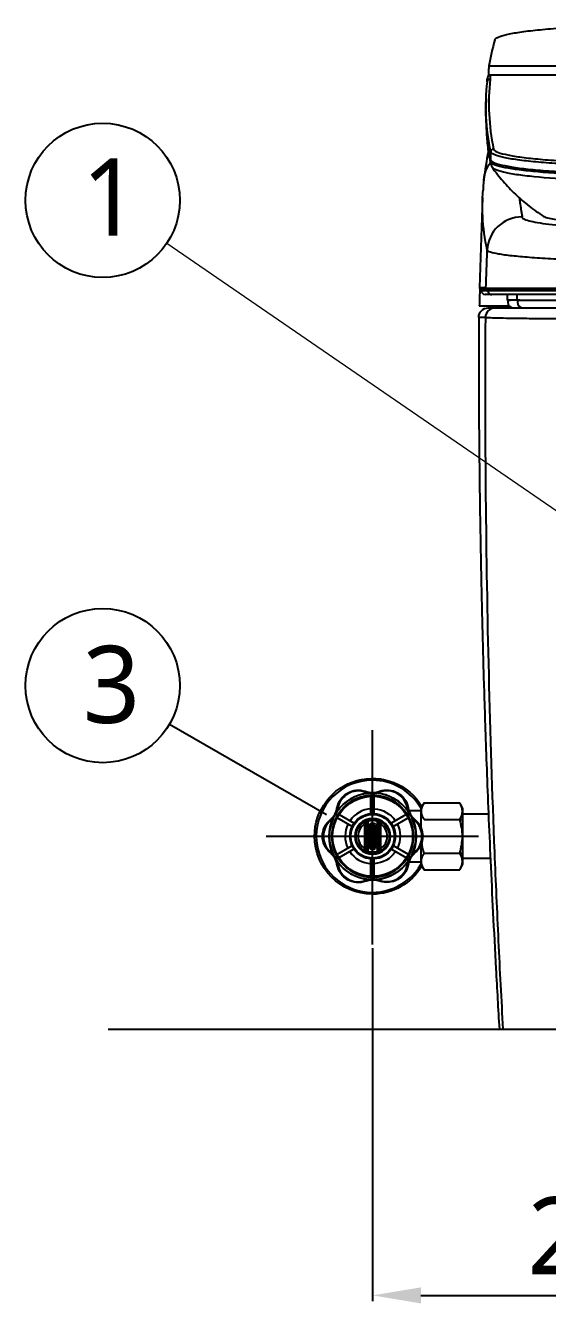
# Model space of a CAD drawing. Header units: millimetres. Extents: x 0 to 460316, y -63250 to 103204.
# Drawn here: x 204559 to 204830, y 48125 to 48788 of the extents above; entities that cross this region are included whole.
import ezdxf

# ---------------------------------------------------------------- set-up
doc = ezdxf.new("R2010")
doc.units = ezdxf.units.MM
doc.header["$LTSCALE"] = 25
doc.linetypes.add('CENTER', pattern=[50.8, 31.75, -6.35, 6.35, -6.35])
doc.layers.add('1', color=1, linetype='CENTER')
doc.layers.add('line', color=7, linetype='Continuous')
doc.layers.add('hatch', color=2, linetype='Continuous', lineweight=13)
doc.styles.get("Standard").update_dxf_attribs({"font": 'Gulim.ttf'})
doc.dimstyles.new('SMW72', dxfattribs={"dimtxt": 40, "dimasz": 15, "dimexe": 3, "dimexo": 2, "dimgap": 5, "dimtad": 1, "dimdec": 0, "dimtxsty": 'Standard', "dimcen": 2.5, "dimclrd": 256, "dimclre": 256, "dimclrt": 256, "dimadec": 0, "dimazin": 0, "dimtfac": 1, "dimtdec": 0, "dimtmove": 0, "dimatfit": 3, "dimfxl": 1, "dimarcsym": 0})

# ---------------------------------------------------------------- blocks, each defined once
blk = doc.blocks.new('*D402')
at = {"layer": 'Defpoints', "color": 0}
for p in [(204739.38, 48311.66), (204989.38, 48247.32), (204989.38, 48129.63)]:
    blk.add_point(p, dxfattribs=at)
at = {"layer": 'hatch', "lineweight": -2}
for p, q in [((204739.38, 48309.66), (204739.38, 48126.63)), ((204989.38, 48245.32), (204989.38, 48126.63)), ((204764.38, 48129.63), (204964.38, 48129.63))]:
    blk.add_line(p, q, dxfattribs=at)
at = {"layer": 'hatch'}
for points in [[(204764.38, 48133.8), (204764.38, 48125.46), (204739.38, 48129.63)], [(204964.38, 48133.8), (204964.38, 48125.46), (204989.38, 48129.63)]]:
    blk.add_solid(points, dxfattribs=at)
at = {"layer": 'hatch', "insert": (204864.38, 48160.3), "char_height": 40, "attachment_point": 5}
blk.add_mtext('{\\fMalgun Gothic|b0|i0|c129|p50;250}', dxfattribs=at)

msp = doc.modelspace()

# ---------------------------------------------------------------- linework, layer by layer
at = {"color": 2}
msp.add_line((204634.03, 48425.9), (204715.45, 48379.01), dxfattribs=at)
for p, q in [((204737.3, 48390.07), (204737.29, 48390.16)), ((204737.38, 48390.56), (204737.3, 48390.07)), ((204738.52, 48379.48), (204738.52, 48388.44)), ((204740.24, 48379.48), (204740.24, 48388.44)), ((204741.18, 48390.58), (204741.27, 48390.09)), ((204741.27, 48390.17), (204741.27, 48390.09)), ((204720.42, 48380.62), (204720.88, 48380.44)), ((204720.88, 48380.44), (204720.81, 48380.49)), ((204758.34, 48380.62), (204757.88, 48380.44)), ((204757.95, 48380.49), (204757.88, 48380.44)), ((204764.38, 48380.89), (204758.27, 48380.89)), ((204766.01, 48385.01), (204764.38, 48382.19)), ((204764.38, 48382.19), (204764.38, 48372.08)), ((204766.01, 48385.01), (204784.59, 48385.01)), ((204786.21, 48382.19), (204784.59, 48385.01)), ((204786.21, 48353.19), (204786.21, 48382.19)), ((204718.71, 48377.68), (204719.1, 48377.37)), ((204719.1, 48377.37), (204719.03, 48377.4)), ((204728.76, 48372.85), (204721, 48377.34)), ((204722.01, 48379.06), (204729.78, 48374.57)), ((204736.38, 48374.17), (204735.38, 48374.17)), ((204735.38, 48361.25), (204735.38, 48374.17)), ((204736.38, 48360.38), (204736.38, 48375.04)), ((204736.38, 48375.04), (204736.88, 48375.04)), ((204736.88, 48375.04), (204736.88, 48360.38)), ((204737.12, 48376.01), (204737.25, 48375.53)), ((204741.64, 48376.01), (204741.51, 48375.53)), ((204742.38, 48375.04), (204741.88, 48375.04)), ((204741.88, 48360.38), (204741.88, 48375.04)), ((204742.38, 48375.04), (204742.38, 48360.38)), ((204742.38, 48374.17), (204743.38, 48374.17)), ((204743.38, 48374.17), (204743.38, 48361.25)), ((204756.75, 48379.06), (204748.98, 48374.57)), ((204750, 48372.85), (204757.76, 48377.34)), ((204760.04, 48377.68), (204759.65, 48377.37)), ((204759.73, 48377.4), (204759.65, 48377.37)), ((204766.01, 48376.35), (204786.21, 48376.35)), ((204799.44, 48379.2), (204786.21, 48379.2)), ((204738.38, 48373.21), (204737.88, 48373.21)), ((204737.88, 48362.21), (204737.88, 48373.21)), ((204738.38, 48373.21), (204738.38, 48362.21)), ((204740.88, 48373.21), (204740.38, 48373.21)), ((204740.38, 48362.21), (204740.38, 48373.21)), ((204740.88, 48373.21), (204740.88, 48362.21)), ((204720.86, 48358.34), (204728.64, 48362.83)), ((204729.62, 48361.09), (204721.85, 48356.6)), ((204736.38, 48361.25), (204735.38, 48361.25)), ((204736.38, 48360.38), (204736.88, 48360.38)), ((204738.38, 48362.21), (204737.88, 48362.21)), ((204740.88, 48362.21), (204740.38, 48362.21)), ((204742.38, 48360.38), (204741.88, 48360.38)), ((204742.38, 48361.25), (204743.38, 48361.25)), ((204749.14, 48361.09), (204756.91, 48356.6)), ((204757.89, 48358.34), (204750.12, 48362.83)), ((204764.38, 48363.4), (204764.38, 48353.19)), ((204718.71, 48357.74), (204719.1, 48358.06)), ((204719.1, 48358.06), (204719.03, 48358.02)), ((204720.42, 48354.8), (204720.88, 48354.98)), ((204720.88, 48354.98), (204720.81, 48354.93)), ((204737.12, 48359.41), (204737.25, 48359.9)), ((204738.52, 48346.98), (204738.52, 48355.94)), ((204740.24, 48346.98), (204740.24, 48355.94)), ((204741.64, 48359.41), (204741.51, 48359.9)), ((204758.34, 48354.8), (204757.88, 48354.98)), ((204757.95, 48354.93), (204757.88, 48354.98)), ((204758.26, 48354.49), (204764.38, 48354.49)), ((204760.04, 48357.74), (204759.65, 48358.06)), ((204759.73, 48358.02), (204759.65, 48358.06)), ((204766.01, 48359.03), (204786.21, 48359.03)), ((204800.43, 48356.19), (204786.21, 48356.19)), ((204786.24, 48356.19), (204786.24, 48356.19)), ((204764.38, 48353.19), (204766.01, 48350.37)), ((204766.01, 48350.37), (204784.59, 48350.37)), ((204784.59, 48350.37), (204786.21, 48353.19)), ((204737.49, 48345.33), (204737.49, 48345.25)), ((204737.58, 48344.84), (204737.49, 48345.33)), ((204741.38, 48344.86), (204741.46, 48345.35)), ((204741.47, 48345.27), (204741.46, 48345.35)), ((204602.26, 48267.7), (205370.95, 48267.7))]:
    msp.add_line(p, q)
for centre in [(204599.37, 48697.48), (204599.37, 48445.86)]:
    msp.add_circle(centre, 40, dxfattribs=at)
at = {"extrusion": (0, 0, -1)}
for radius in [21.25, 9.27]:
    msp.add_circle((-204739.38, 48367.71), radius, dxfattribs=at)
for radius in [20.75, 11.3, 8.77]:
    msp.add_circle((204739.38, 48367.71), radius)
for centre, radius, start, end in [((-204739.24, 48367.71), 30, 0, 148.98375), ((-204739.38, 48367.71), 22.54, 34.53692, 84.69016), ((-204739.24, 48401.59), 11.68, 259.98001, 279.53134), ((-204739.38, 48367.71), 22.54, 94.8212, 145.46308), ((-204710, 48384.68), 11.68, 201.25066, 218.74934), ((-204739.38, 48367.71), 14.25, 93.442, 145.39345), ((-204768.76, 48384.68), 11.68, 321.25066, 338.74934), ((-204739.38, 48367.71), 22.54, 334.53692, 25.46308), ((-204739.38, 48367.71), 11.8, 35.56575, 85.8422), ((-204739.38, 48367.71), 11.8, 85.8422, 94.1578), ((-204739.38, 48367.71), 11.8, 94.1578, 144.43425), ((-204739.38, 48367.71), 11.8, 144.43425, 154.1578), ((-204739.38, 48367.71), 14.25, 153.442, 205.39345), ((-204739.38, 48367.71), 22.54, 154.53692, 205.46308), ((-204739.24, 48367.71), 30, 270, 0), ((-204739.38, 48367.71), 11.8, 335.56575, 25.8422), ((-204739.38, 48367.71), 11.8, 154.1578, 204.43425), ((-204739.38, 48367.71), 11.8, 274.1578, 325.8422), ((-204739.38, 48367.71), 11.8, 214.1578, 265.8422), ((-204739.38, 48367.71), 11.8, 204.43425, 214.1578), ((-204710, 48350.75), 11.68, 141.25066, 158.74934), ((-204739.38, 48367.71), 22.54, 274.8212, 325.46308), ((-204739.38, 48367.71), 11.8, 265.8422, 274.1578), ((-204739.38, 48367.71), 14.25, 213.442, 266.558), ((-204739.38, 48367.71), 22.54, 214.53692, 264.69016), ((-204768.76, 48350.75), 11.68, 21.25066, 38.74934), ((-204739.24, 48367.71), 30, 211.06125, 270), ((-204739.52, 48333.84), 11.68, 79.98001, 99.53134), ((-204739.38, 48367.71), 22.75, 270, 271.9575), ((-204739.38, 48367.71), 22.75, 267.55313, 270)]:
    msp.add_arc(centre, radius, start, end, dxfattribs=at)
for centre, radius, start, end in [((204739.24, 48367.71), 29.07, 90, 180), ((204739.24, 48367.71), 29.07, 29.98687, 90), ((204739.38, 48367.71), 22.46, 95.30984, 145.46308), ((204739.24, 48401.59), 11.18, 260.46866, 280.01999), ((204739.38, 48367.71), 22.46, 34.53692, 85.1788), ((204710, 48384.68), 11.18, 321.25066, 338.74934), ((204739.38, 48367.71), 14.25, 93.442, 145.39345), ((204768.76, 48384.68), 11.18, 201.25066, 218.74934), ((204739.38, 48367.71), 22.46, 154.53692, 205.46308), ((204739.38, 48367.71), 14.25, 153.442, 205.39345), ((204739.38, 48367.71), 11.8, 144.43425, 154.1578), ((204739.38, 48367.71), 7.6, 121.75686, 238.24314), ((204737.38, 48375.04), 0.5, 105.25752, 180), ((204739.38, 48367.71), 8.1, 74.74248, 105.25752), ((204739.38, 48373.21), 1, 0, 180), ((204741.38, 48375.04), 0.5, 0, 74.74248), ((204739.38, 48367.71), 7.6, 301.75686, 58.24314), ((204739.38, 48367.71), 22.46, 334.53692, 25.46308), ((204739.24, 48367.71), 29.07, 180, 329.95688), ((204739.38, 48367.71), 11.8, 204.43425, 214.1578), ((204737.38, 48360.38), 0.5, 180, 254.74248), ((204739.38, 48362.21), 1, 180, 0), ((204741.38, 48360.38), 0.5, 285.25752, 0), ((204710, 48350.75), 11.18, 21.25066, 38.74934), ((204739.38, 48367.71), 22.46, 214.53692, 265.1788), ((204739.38, 48367.71), 14.25, 213.442, 266.558), ((204739.38, 48367.71), 8.1, 254.74248, 285.25752), ((204739.38, 48367.71), 22.46, 275.30984, 325.46308), ((204768.76, 48350.75), 11.18, 141.25066, 158.74934), ((204739.52, 48333.84), 11.18, 80.46866, 100.01999)]:
    msp.add_arc(centre, radius, start, end)
at = {"extrusion": (-6.12323e-17, 0, -1)}
for centre, radius, start, end in [((-204739.38, 48367.71), 8.6, 285.25752, 74.74248), ((-204737.38, 48375.04), 1, 0, 74.74248), ((-204739.38, 48367.71), 8.6, 74.74248, 105.25752), ((-204739.38, 48373.21), 1.5, 0, 180), ((-204739.38, 48367.71), 8.6, 105.25752, 254.74248), ((-204741.38, 48375.04), 1, 105.25752, 180), ((-204737.38, 48360.38), 1, 285.25752, 0), ((-204739.38, 48362.21), 1.5, 180, 0), ((-204741.38, 48360.38), 1, 180, 254.74248), ((-204739.38, 48367.71), 8.6, 254.74248, 285.25752)]:
    msp.add_arc(centre, radius, start, end, dxfattribs=at)
for centre, major_axis, ratio, start_param, end_param in [((204735.43, 48390.55), (-0.163, -0.473), 0.084723, 3.141593, 4.559672), ((204737.3, 48390.07), (-0.083, -0.493), 0.045119, 3.141593, 4.543735), ((204741.27, 48390.09), (-0.087, 0.492), 0.045119, 4.881043, 6.283185), ((204743.18, 48390.6), (0.169, -0.471), 0.085671, 1.722984, 3.141593), ((204720.88, 48380.44), (-0.466, 0.181), 0.04049, 4.882204, 6.283185), ((204721.46, 48382.47), (0.491, -0.094), 0.08409, 1.723863, 3.141593), ((204757.29, 48382.52), (-0.491, -0.092), 0.085046, 3.141593, 4.559851), ((204757.88, 48380.44), (-0.466, -0.181), 0.04049, 3.141593, 4.542574), ((204717.6, 48375.81), (0.326, -0.379), 0.085046, 3.141593, 4.559851), ((204719.1, 48377.37), (0.39, -0.313), 0.04049, 3.141593, 4.542574), ((204735.38, 48375.04), (-1, 0), 0.335675, 1.751915, 3.141593), ((204743.38, 48375.04), (1, 0), 0.335675, 3.141593, 4.53127), ((204759.65, 48377.37), (0.39, 0.313), 0.04049, 4.882204, 6.283185), ((204761.16, 48375.81), (0.326, 0.379), 0.085046, 4.864927, 6.283185), ((204735.38, 48360.38), (-1, 0), 0.335675, 3.141593, 4.53127), ((204743.38, 48360.38), (1, 0), 0.335675, 1.751915, 3.141593), ((204717.6, 48359.61), (0.326, 0.379), 0.085046, 1.723334, 3.141593), ((204719.1, 48358.06), (-0.39, -0.313), 0.04049, 4.882204, 6.283185), ((204720.88, 48354.98), (0.466, 0.181), 0.04049, 3.141593, 4.542574), ((204757.88, 48354.98), (0.466, -0.181), 0.04049, 4.882204, 6.283185), ((204759.65, 48358.06), (-0.39, 0.313), 0.04049, 3.141593, 4.542574), ((204761.16, 48359.61), (0.326, -0.379), 0.085046, 0, 1.418259), ((204721.47, 48352.9), (-0.491, -0.092), 0.085046, 0, 1.418259), ((204757.29, 48352.95), (0.491, -0.094), 0.08409, 4.865455, 6.283185), ((204735.58, 48344.83), (0.169, -0.471), 0.085671, 4.864577, 6.283185), ((204737.49, 48345.33), (0.087, -0.492), 0.045119, 4.881043, 6.283185), ((204741.46, 48345.35), (0.083, 0.493), 0.045119, 3.141593, 4.543735), ((204743.33, 48344.88), (-0.163, -0.473), 0.084723, 0, 1.418079)]:
    msp.add_ellipse(centre, major_axis=major_axis, ratio=ratio, start_param=start_param, end_param=end_param)
for points, knots in [([(204720.97, 48382.56), (204721.28, 48384.14), (204721.91, 48385.62), (204723.76, 48388.23), (204724.97, 48389.33), (204729.1, 48391.72), (204732.55, 48392.07), (204735.59, 48391.02)], [0, 0, 0, 0, 0.25, 0.25, 0.5, 0.5, 1, 1, 1, 1]), ([(204735.42, 48390.63), (204732.5, 48391.63), (204729.2, 48391.3), (204723.92, 48388.24), (204721.98, 48385.55), (204721.4, 48382.52)], [0, 0, 0, 0, 0.5, 0.5, 1, 1, 1, 1]), ([(204743.01, 48391.07), (204746.07, 48392.16), (204749.56, 48391.84), (204755.13, 48388.65), (204757.18, 48385.8), (204757.78, 48382.61)], [0, 0, 0, 0, 0.5, 0.5, 1, 1, 1, 1]), ([(204757.35, 48382.57), (204756.77, 48385.63), (204754.81, 48388.36), (204749.47, 48391.42), (204746.12, 48391.73), (204743.2, 48390.68)], [0, 0, 0, 0, 0.5, 0.5, 1, 1, 1, 1]), ([(204766.01, 48376.35), (204765.19, 48377.76), (204764.67, 48379.2), (204764.67, 48382.14), (204765.19, 48383.59), (204766.01, 48385.01)], [0, 0, 0, 0, 0.5, 0.5, 1, 1, 1, 1]), ([(204784.59, 48376.35), (204785.4, 48377.76), (204785.92, 48379.2), (204785.93, 48382.14), (204785.4, 48383.59), (204784.59, 48385.01)], [0, 0, 0, 0, 0.5, 0.5, 1, 1, 1, 1]), ([(204717.28, 48359.23), (204714.82, 48361.33), (204713.38, 48364.52), (204713.38, 48370.91), (204714.82, 48374.09), (204717.28, 48376.19)], [0, 0, 0, 0, 0.5, 0.5, 1, 1, 1, 1]), ([(204717.52, 48375.84), (204715.17, 48373.82), (204713.79, 48370.78), (204713.79, 48364.65), (204715.17, 48361.6), (204717.52, 48359.58)], [0, 0, 0, 0, 0.5, 0.5, 1, 1, 1, 1]), ([(204735.56, 48374.71), (204735.61, 48374.86), (204735.68, 48375), (204735.89, 48375.28), (204736.03, 48375.42), (204736.34, 48375.67), (204736.51, 48375.77), (204736.83, 48375.92), (204736.97, 48375.97), (204737.11, 48376.01), (204737.11, 48376.01), (204737.12, 48376.01)], [0, 0, 0, 0, 0.211246, 0.211246, 0.490258, 0.490258, 0.78336, 0.78336, 0.996074, 0.996074, 1, 1, 1, 1]), ([(204741.64, 48376.01), (204741.65, 48376.01), (204741.65, 48376.01), (204741.79, 48375.97), (204741.93, 48375.92), (204742.25, 48375.77), (204742.42, 48375.67), (204742.73, 48375.42), (204742.87, 48375.28), (204743.08, 48375), (204743.15, 48374.86), (204743.2, 48374.71)], [0, 0, 0, 0, 0.003926, 0.003926, 0.21664, 0.21664, 0.509742, 0.509742, 0.788754, 0.788754, 1, 1, 1, 1]), ([(204761.24, 48359.58), (204763.58, 48361.6), (204764.97, 48364.65), (204764.97, 48370.78), (204763.58, 48373.82), (204761.24, 48375.84)], [0, 0, 0, 0, 0.5, 0.5, 1, 1, 1, 1]), ([(204761.48, 48376.19), (204763.94, 48374.09), (204765.38, 48370.91), (204765.38, 48364.52), (204763.94, 48361.33), (204761.48, 48359.23)], [0, 0, 0, 0, 0.5, 0.5, 1, 1, 1, 1]), ([(204784.59, 48359.03), (204785.39, 48361.83), (204785.93, 48364.75), (204785.93, 48370.62), (204785.4, 48373.53), (204784.59, 48376.35)], [0, 0, 0, 0, 0.5, 0.5, 1, 1, 1, 1]), ([(204737.12, 48359.41), (204737.11, 48359.42), (204737.11, 48359.42), (204736.97, 48359.46), (204736.83, 48359.51), (204736.51, 48359.65), (204736.34, 48359.76), (204736.03, 48360), (204735.89, 48360.14), (204735.68, 48360.43), (204735.61, 48360.56), (204735.56, 48360.71)], [0, 0, 0, 0, 0.003926, 0.003926, 0.21664, 0.21664, 0.509742, 0.509742, 0.788754, 0.788754, 1, 1, 1, 1]), ([(204743.2, 48360.71), (204743.15, 48360.56), (204743.08, 48360.43), (204742.87, 48360.14), (204742.73, 48360), (204742.42, 48359.76), (204742.25, 48359.65), (204741.93, 48359.51), (204741.79, 48359.46), (204741.65, 48359.42), (204741.65, 48359.42), (204741.64, 48359.41)], [0, 0, 0, 0, 0.211246, 0.211246, 0.490258, 0.490258, 0.78336, 0.78336, 0.996074, 0.996074, 1, 1, 1, 1]), ([(204766.01, 48350.37), (204765.19, 48351.78), (204764.67, 48353.22), (204764.67, 48356.16), (204765.19, 48357.61), (204766.01, 48359.03)], [0, 0, 0, 0, 0.5, 0.5, 1, 1, 1, 1]), ([(204784.59, 48350.37), (204785.4, 48351.78), (204785.92, 48353.22), (204785.93, 48356.16), (204785.4, 48357.61), (204784.59, 48359.03)], [0, 0, 0, 0, 0.5, 0.5, 1, 1, 1, 1]), ([(204735.75, 48344.35), (204732.69, 48343.26), (204729.2, 48343.58), (204723.62, 48346.77), (204721.58, 48349.62), (204720.98, 48352.81)], [0, 0, 0, 0, 0.5, 0.5, 1, 1, 1, 1]), ([(204721.41, 48352.85), (204721.99, 48349.79), (204723.94, 48347.07), (204729.28, 48344.01), (204732.64, 48343.69), (204735.56, 48344.74)], [0, 0, 0, 0, 0.5, 0.5, 1, 1, 1, 1]), ([(204757.79, 48352.86), (204757.18, 48349.7), (204755.16, 48346.88), (204751.03, 48344.5), (204749.47, 48344), (204746.29, 48343.69), (204744.69, 48343.88), (204743.17, 48344.4)], [0, 0, 0, 0, 0.5, 0.5, 0.75, 0.75, 1, 1, 1, 1]), ([(204743.34, 48344.79), (204746.26, 48343.79), (204749.56, 48344.13), (204754.84, 48347.18), (204756.77, 48349.87), (204757.36, 48352.9)], [0, 0, 0, 0, 0.5, 0.5, 1, 1, 1, 1])]:
    msp.add_open_spline(points, degree=3, knots=knots)
for points in [[(204737.29, 48390.16), (204736.66, 48390.26), (204736.03, 48390.42), (204735.42, 48390.63)], [(204735.59, 48391.02), (204736.18, 48390.82), (204736.78, 48390.67), (204737.38, 48390.56)], [(204741.18, 48390.58), (204741.8, 48390.69), (204742.41, 48390.85), (204743.01, 48391.07)], [(204743.2, 48390.68), (204742.57, 48390.46), (204741.93, 48390.29), (204741.27, 48390.17)], [(204720.42, 48380.62), (204720.66, 48381.25), (204720.85, 48381.9), (204720.97, 48382.56)], [(204721.4, 48382.52), (204721.26, 48381.83), (204721.07, 48381.15), (204720.81, 48380.49)], [(204757.95, 48380.49), (204757.69, 48381.16), (204757.49, 48381.86), (204757.35, 48382.57)], [(204757.78, 48382.61), (204757.9, 48381.93), (204758.09, 48381.27), (204758.34, 48380.62)], [(204717.28, 48376.19), (204717.81, 48376.65), (204718.28, 48377.14), (204718.71, 48377.68)], [(204719.03, 48377.4), (204718.58, 48376.84), (204718.07, 48376.32), (204717.52, 48375.84)], [(204735.38, 48374.17), (204735.44, 48374.35), (204735.5, 48374.54), (204735.56, 48374.71)], [(204743.2, 48374.71), (204743.26, 48374.54), (204743.32, 48374.35), (204743.38, 48374.17)], [(204761.24, 48375.84), (204760.68, 48376.32), (204760.18, 48376.84), (204759.73, 48377.4)], [(204760.04, 48377.68), (204760.47, 48377.14), (204760.95, 48376.65), (204761.48, 48376.19)], [(204735.56, 48360.71), (204735.5, 48360.89), (204735.44, 48361.07), (204735.38, 48361.25)], [(204743.38, 48361.25), (204743.32, 48361.07), (204743.26, 48360.89), (204743.2, 48360.71)], [(204766.01, 48359.03), (204765.47, 48360.91), (204765.05, 48362.83), (204764.83, 48364.77)], [(204718.71, 48357.74), (204718.28, 48358.28), (204717.81, 48358.78), (204717.28, 48359.23)], [(204717.52, 48359.58), (204718.07, 48359.1), (204718.58, 48358.58), (204719.03, 48358.02)], [(204720.98, 48352.81), (204720.85, 48353.5), (204720.66, 48354.16), (204720.42, 48354.8)], [(204720.81, 48354.93), (204721.07, 48354.26), (204721.27, 48353.57), (204721.41, 48352.85)], [(204757.36, 48352.9), (204757.5, 48353.6), (204757.69, 48354.28), (204757.95, 48354.93)], [(204758.34, 48354.8), (204758.1, 48354.17), (204757.91, 48353.53), (204757.79, 48352.86)], [(204759.73, 48358.02), (204760.18, 48358.58), (204760.69, 48359.1), (204761.24, 48359.58)], [(204761.48, 48359.23), (204760.95, 48358.78), (204760.48, 48358.28), (204760.04, 48357.74)], [(204735.56, 48344.74), (204736.19, 48344.97), (204736.83, 48345.13), (204737.49, 48345.25)], [(204737.58, 48344.84), (204736.96, 48344.73), (204736.35, 48344.57), (204735.75, 48344.35)], [(204743.17, 48344.4), (204742.58, 48344.61), (204741.98, 48344.76), (204741.38, 48344.86)], [(204741.47, 48345.27), (204742.1, 48345.16), (204742.73, 48345), (204743.34, 48344.79)]]:
    msp.add_open_spline(points, degree=3)
at = {"layer": '1', "ltscale": 50}
for p, q in [((204739.38, 48311.66), (204739.38, 48422.71)), ((204684.24, 48367.71), (204794.24, 48367.71))]:
    msp.add_line(p, q, dxfattribs=at)
at = {"layer": 'hatch', "ltscale": 3}
msp.add_line((204632.63, 48675.26), (204837.82, 48534.36), dxfattribs=at)
at = {"layer": 'line'}
for p, q in [((204799.7, 48767.16), (205179.06, 48767.16)), ((204800.24, 48760.39), (204800.36, 48760.39)), ((205178.3, 48762.33), (204800.46, 48762.33)), ((205178.28, 48762.45), (204800.48, 48762.45)), ((204798.2, 48750.14), (204798.06, 48746.06)), ((204796.38, 48699.03), (204794.75, 48652.22)), ((204794.75, 48652.22), (204798.14, 48652.22)), ((204795.25, 48651.7), (204798.86, 48651.7)), ((204795.73, 48651.7), (204795.73, 48650.7)), ((204795.73, 48650.7), (204799.12, 48650.7)), ((204801.12, 48648.7), (204797.73, 48648.7)), ((204798.86, 48651.7), (204799.12, 48651.7)), ((204799.12, 48650.7), (204799.12, 48651.7)), ((204799.12, 48651.7), (204871.9, 48651.7)), ((204799.12, 48650.7), (204871.9, 48650.7)), ((204871.94, 48648.7), (204801.12, 48648.7)), ((204809.38, 48645.7), (204809.38, 48648.7)), ((204809.48, 48645.2), (204809.48, 48644.7)), ((204814.38, 48645.7), (204814.38, 48648.7)), ((204814.48, 48645.2), (204814.48, 48644.7)), ((204794.65, 48642.7), (204810.24, 48642.7)), ((204799.37, 48641.7), (204802.84, 48641.7)), ((204802.38, 48642.7), (204802.38, 48642.2)), ((204802.38, 48642.2), (204810.82, 48642.2)), ((204805.08, 48267.7), (204806.92, 48267.7))]:
    msp.add_line(p, q, dxfattribs=at)
for centre, radius, start, end in [((204795.25, 48652.2), 0.5, 178, 270), ((204797.73, 48650.7), 2, 180, 270), ((204809.98, 48645.2), 0.5, 90.00002, 180), ((204814.98, 48645.2), 0.5, 90.00002, 180), ((204812.48, 48644.7), 3, 180, 270), ((204817.48, 48644.7), 3, 180, 270)]:
    msp.add_arc(centre, radius, start, end, dxfattribs=at)
at = {"layer": 'line', "extrusion": (0, 0, -1)}
msp.add_arc((-204799.37, 48636.7), 5, 0.0023, 90.00007, dxfattribs=at)
at = {"layer": 'line'}
for centre, major_axis, ratio, start_param, end_param in [((216019.34, 48748.77), (11221.16, 0), 0.099919, 3.113176, 3.12519), ((204800.46, 48760.84), (1.49, -0.18), 0.994973, 1.690819, 3.227739), ((216019.38, 48747.66), (11219.75, 0), 0.099919, 3.130236, 3.162643), ((216008.98, 48748.77), (11209.35, 0.01), 0.099965, 3.129476, 3.131206), ((216019.38, 48742.15), (11221.39, 0), 0.099919, 3.138104, 3.162619), ((204802.12, 48722.57), (1.47, 0.31), 0.994827, 1.36417, 2.897794), ((204804.93, 48717.41), (4.39, 0.97), 0.995212, 2.911332, 3.202527), ((204804.93, 48717.41), (4.39, 0.97), 0.995212, 3.202526, 3.411682), ((204816.79, 48670.94), (-17.6, -3.78), 0.994982, 4.496483, 6.035592), ((215918.55, 37636.95), (19.43, 59464.37), 0.190416, 1.384549, 1.384704), ((204801.12, 48650.7), (0, 2), 0.999698, 1.570796, 3.141593)]:
    msp.add_ellipse(centre, major_axis=major_axis, ratio=ratio, start_param=start_param, end_param=end_param, dxfattribs=at)
for points, knots in [([(204802.72, 48780.63), (204802.86, 48781.11), (204803.45, 48781.59), (204805.5, 48782.54), (204806.98, 48783), (204810.77, 48783.9), (204813.07, 48784.32), (204818.42, 48785.13), (204821.53, 48785.51), (204828.34, 48786.2), (204832.03, 48786.51), (204840.02, 48787.06), (204844.35, 48787.3), (204853.25, 48787.69), (204857.86, 48787.84), (204867.4, 48788.05), (204872.31, 48788.11), (204877.23, 48788.11)], [0, 0, 0, 0, 0.125, 0.125, 0.25, 0.25, 0.375, 0.375, 0.5, 0.5, 0.625, 0.625, 0.75, 0.75, 0.875, 0.875, 1, 1, 1, 1]), ([(204799.7, 48767.16), (204799.65, 48766.85), (204799.57, 48765.81), (204799.45, 48763.53), (204799.41, 48762.8), (204799.37, 48761.99)], [0, 0, 0, 0, 0.72002, 0.72002, 1, 1, 1, 1]), ([(204798.74, 48758.95), (204798.75, 48759.12), (204798.78, 48759.29), (204798.9, 48759.6), (204798.99, 48759.75), (204799.21, 48760), (204799.34, 48760.11), (204799.63, 48760.28), (204799.8, 48760.34), (204800.05, 48760.38), (204800.15, 48760.39), (204800.24, 48760.39)], [0, 0, 0, 0, 0.219697, 0.219697, 0.439394, 0.439394, 0.659096, 0.659096, 0.87881, 0.87881, 1, 1, 1, 1]), ([(204798.86, 48758.95), (204798.87, 48759.12), (204798.9, 48759.29), (204799.02, 48759.6), (204799.11, 48759.75), (204799.33, 48760), (204799.46, 48760.11), (204799.75, 48760.28), (204799.91, 48760.34), (204800.17, 48760.38), (204800.27, 48760.39), (204800.36, 48760.39)], [0, 0, 0, 0, 0.21968, 0.21968, 0.43936, 0.43936, 0.659047, 0.659047, 0.878747, 0.878747, 1, 1, 1, 1]), ([(204800.49, 48762.44), (204800.48, 48762.44), (204800.28, 48762.47), (204799.93, 48762.36), (204799.55, 48762.14), (204799.29, 48761.88), (204799.14, 48761.63), (204799.06, 48761.44), (204799.02, 48761.3), (204798.99, 48761.17), (204798.98, 48761.08), (204798.97, 48761.01), (204798.97, 48760.99)], [0, 0, 0, 0, 0.011685, 0.156345, 0.271182, 0.368496, 0.451267, 0.519291, 0.586067, 0.681873, 0.882333, 1, 1, 1, 1]), ([(204798.45, 48732.06), (204798.49, 48731.13), (204798.54, 48730.2), (204798.61, 48729.26), (204798.72, 48727.87), (204798.99, 48725.12), (204799.55, 48721.64), (204800.01, 48719.01), (204800.3, 48717.67), (204800.41, 48716.94), (204800.54, 48716.4), (204800.6, 48716.18)], [-0.219414, -0.219414, -0.219414, -0.219414, 0, 0, 0, 0.325651, 0.643197, 0.821231, 0.933235, 0.975756, 1, 1, 1, 1]), ([(204799.38, 48722.74), (204799.36, 48722.68), (204799.35, 48722.61), (204799.33, 48722.54), (204798.43, 48718.37), (204797.63, 48713.32), (204796.95, 48707.38)], [-0.016451, -0.016451, -0.016451, -0.016451, 0, 0, 0, 1, 1, 1, 1]), ([(204800.62, 48722.62), (204800.62, 48722.56), (204800.62, 48722.5), (204800.59, 48721.64), (204800.56, 48720.85), (204800.51, 48719.56), (204800.49, 48719.07), (204800.47, 48718.57)], [0, 0, 0, 0, 0.046826, 0.046826, 0.634904, 0.634904, 1, 1, 1, 1]), ([(204800.47, 48718.57), (204800.58, 48718.09), (204801.14, 48717.62), (204803.17, 48716.69), (204804.65, 48716.23), (204810.28, 48714.92), (204815.79, 48714.11), (204825.92, 48713.11), (204829.66, 48712.81), (204837.64, 48712.28), (204841.83, 48712.05), (204850.62, 48711.68), (204855.26, 48711.54), (204864.64, 48711.34), (204869.4, 48711.29), (204874.23, 48711.28)], [0, 0, 0, 0, 0.125, 0.125, 0.25, 0.25, 0.5, 0.5, 0.625, 0.625, 0.75, 0.75, 0.875, 0.875, 1, 1, 1, 1]), ([(204874.38, 48715.33), (204864.81, 48715.35), (204855.16, 48715.56), (204842, 48716.11), (204837.8, 48716.34), (204829.81, 48716.88), (204826.09, 48717.18), (204819.34, 48717.85), (204816.26, 48718.22), (204810.85, 48719.01), (204808.57, 48719.42), (204802.93, 48720.72), (204800.82, 48721.68), (204800.62, 48722.62)], [0, 0, 0, 0, 0.25, 0.25, 0.375, 0.375, 0.5, 0.5, 0.625, 0.625, 0.75, 0.75, 1, 1, 1, 1]), ([(204802.12, 48724.06), (204802.22, 48723.59), (204802.77, 48723.13), (204804.76, 48722.22), (204806.21, 48721.77), (204809.89, 48720.91), (204812.13, 48720.5), (204817.43, 48719.73), (204820.44, 48719.37), (204827.06, 48718.71), (204830.7, 48718.41), (204838.54, 48717.89), (204842.65, 48717.67), (204851.26, 48717.31), (204855.8, 48717.17), (204865, 48716.98), (204869.67, 48716.92), (204874.4, 48716.92)], [0, 0, 0, 0, 0.125, 0.125, 0.25, 0.25, 0.375, 0.375, 0.5, 0.5, 0.625, 0.625, 0.75, 0.75, 0.875, 0.875, 1, 1, 1, 1]), ([(204797.05, 48708.16), (204797.4, 48711.28), (204798.55, 48714.29), (204800.35, 48716.84), (204800.38, 48716.87), (204800.4, 48716.91), (204800.42, 48716.94)], [0, 0, 0, 0, 1, 1, 1, 1.01273, 1.01273, 1.01273, 1.01273]), ([(204800.27, 48717.8), (204800.54, 48717.12), (204801.1, 48716.66), (204803.12, 48715.77), (204804.6, 48715.32), (204808.36, 48714.48), (204810.65, 48714.08), (204816.02, 48713.32), (204819.12, 48712.96), (204829.25, 48711.98), (204837.38, 48711.45), (204855.02, 48710.71), (204864.65, 48710.51), (204874.2, 48710.48)], [0, 0, 0, 0, 0.125, 0.125, 0.25, 0.25, 0.375, 0.375, 0.5, 0.5, 0.75, 0.75, 1, 1, 1, 1]), ([(204801.28, 48714.67), (204803.08, 48712.13), (204806.91, 48707.25), (204813.34, 48700.5), (204820.39, 48694.41), (204825.43, 48690.83), (204828.04, 48689.16)], [0, 0, 0, 0, 0.249502, 0.500079, 0.750616, 1, 1, 1, 1]), ([(204874.22, 48707.56), (204869.45, 48707.56), (204864.76, 48707.61), (204855.51, 48707.79), (204850.93, 48707.93), (204837.87, 48708.48), (204829.84, 48709.02), (204819.82, 48710.02), (204816.76, 48710.39), (204811.43, 48711.17), (204809.17, 48711.59), (204805.43, 48712.47), (204803.96, 48712.93), (204802.19, 48713.75), (204801.68, 48714.12), (204801.42, 48714.48)], [0, 0, 0, 0, 0.129, 0.129, 0.258001, 0.258001, 0.516001, 0.516001, 0.645002, 0.645002, 0.774002, 0.774002, 0.903002, 0.903002, 1, 1, 1, 1]), ([(204796.31, 48695.15), (204796.31, 48696.16), (204796.33, 48697.18), (204796.39, 48699.57), (204796.46, 48700.99), (204796.61, 48702.84)], [0, 0, 0, 0, 0.421094, 0.421094, 1, 1, 1, 1]), ([(204815.38, 48698.91), (204815.49, 48698.07), (204815.61, 48697.22), (204815.91, 48695.12), (204816.1, 48693.86), (204816.4, 48691.97), (204816.51, 48691.34), (204816.71, 48690.09), (204816.86, 48689.47), (204816.88, 48688.85)], [0, 0, 0, 0, 0.250587, 0.250587, 0.625294, 0.625294, 0.812647, 0.812647, 1, 1, 1, 1]), ([(204798.8, 48671.57), (204797.55, 48677.39), (204796.77, 48683.38), (204796.36, 48691.26), (204796.31, 48693.21), (204796.31, 48695.15)], [0, 0, 0, 0, 0.752378, 0.752378, 1, 1, 1, 1]), ([(204816.88, 48688.85), (204816.89, 48688.73), (204816.93, 48688.61), (204817.07, 48688.36), (204817.13, 48688.24), (204817.32, 48688.11)], [0, 0, 0, 0, 0.5, 0.5, 1, 1, 1, 1]), ([(204817.32, 48688.11), (204818.31, 48687.44), (204820.43, 48686.8), (204825.21, 48685.9), (204827.07, 48685.61), (204831.21, 48685.08), (204833.5, 48684.83), (204838.52, 48684.38), (204841.24, 48684.17), (204846.92, 48683.81), (204849.9, 48683.66), (204859.31, 48683.27), (204865.87, 48683.12), (204872.63, 48683.1)], [0, 0, 0, 0, 0.25, 0.25, 0.375, 0.375, 0.5, 0.5, 0.625, 0.625, 0.75, 0.75, 1, 1, 1, 1]), ([(204827.87, 48689.27), (204827.99, 48689.19), (204828.13, 48689.12), (204828.9, 48688.76), (204829.77, 48688.49), (204833.06, 48687.7), (204836.25, 48687.2), (204844.08, 48686.37), (204848.81, 48686.02), (204859.08, 48685.52), (204864.76, 48685.36), (204873.2, 48685.27), (204876.04, 48685.27), (204881.71, 48685.26), (204884.54, 48685.26), (204898.71, 48685.24), (204910.04, 48685.23), (204944.04, 48685.2), (204966.71, 48685.19), (204989.38, 48685.19)], [0, 0, 0, 0, 0.012598, 0.012598, 0.059617, 0.059617, 0.153656, 0.153656, 0.247694, 0.247694, 0.341732, 0.341732, 0.388751, 0.388751, 0.43577, 0.43577, 0.623847, 0.623847, 1, 1, 1, 1]), ([(204798.14, 48652.22), (204798.29, 48656.52), (204798.44, 48660.81), (204798.66, 48667.26), (204798.73, 48669.41), (204798.8, 48671.57)], [0, 0, 0, 0, 0.666424, 0.666424, 1, 1, 1, 1]), ([(204872.33, 48665.85), (204867.5, 48665.9), (204862.76, 48665.99), (204853.44, 48666.21), (204848.82, 48666.35), (204840, 48666.69), (204835.82, 48666.89), (204827.9, 48667.33), (204824.15, 48667.57), (204817.41, 48668.1), (204814.38, 48668.38), (204809.01, 48668.97), (204806.7, 48669.29), (204801.1, 48670.24), (204799.02, 48670.92), (204798.8, 48671.57)], [0, 0, 0, 0, 0.125, 0.125, 0.25, 0.25, 0.375, 0.375, 0.5, 0.5, 0.625, 0.625, 0.75, 0.75, 1, 1, 1, 1]), ([(204798.86, 48651.7), (204798.82, 48651.7), (204798.77, 48651.71), (204798.56, 48651.74), (204798.42, 48651.82), (204798.23, 48652.01), (204798.17, 48652.11), (204798.14, 48652.22), (204798.14, 48652.22), (204798.14, 48652.22)], [0, 0, 0, 0, 0.112544, 0.112544, 0.563329, 0.563329, 0.993812, 0.993812, 1, 1, 1, 1]), ([(204871.84, 48651.7), (204862.94, 48651.7), (204854.29, 48651.7), (204841.87, 48651.7), (204837.92, 48651.7), (204830.42, 48651.7), (204826.83, 48651.7), (204820.19, 48651.7), (204817.16, 48651.7), (204811.69, 48651.7), (204809.23, 48651.7), (204805.02, 48651.7), (204803.28, 48651.7), (204800.52, 48651.7), (204799.5, 48651.7), (204798.86, 48651.7)], [0, 0, 0, 0, 0.25, 0.25, 0.375, 0.375, 0.5, 0.5, 0.625, 0.625, 0.75, 0.75, 0.875, 0.875, 1, 1, 1, 1]), ([(204814.38, 48645.7), (204814.12, 48645.7), (204813.87, 48645.7), (204813.62, 48645.7), (204813.54, 48645.7), (204813.31, 48645.7), (204812.97, 48645.7), (204812.62, 48645.7), (204812.32, 48645.7), (204812.06, 48645.7), (204811.83, 48645.7), (204811.62, 48645.7), (204811.42, 48645.7), (204811.23, 48645.7), (204811.06, 48645.7), (204810.89, 48645.7), (204810.74, 48645.7), (204810.59, 48645.7), (204810.45, 48645.7), (204810.31, 48645.7), (204810.18, 48645.7), (204810.07, 48645.7), (204810, 48645.7), (204809.98, 48645.7), (204809.98, 48645.7)], [-0.114688, -0.114688, -0.114688, -0.114688, 0, 0, 0, 0.038723, 0.107523, 0.167309, 0.219989, 0.26748, 0.311704, 0.354591, 0.397647, 0.440906, 0.484106, 0.527078, 0.570374, 0.615709, 0.664909, 0.719677, 0.780812, 0.848721, 0.923841, 1, 1, 1, 1]), ([(204815.78, 48645.7), (204815.77, 48645.7), (204815.7, 48645.7), (204815.59, 48645.7), (204815.45, 48645.7), (204815.31, 48645.7), (204815.18, 48645.7), (204815.07, 48645.7), (204815, 48645.7), (204814.98, 48645.7), (204814.98, 48645.7)], [0, 0, 0, 0, 0.022824, 0.125938, 0.237842, 0.362412, 0.501461, 0.655919, 0.826777, 1, 1, 1, 1]), ([(204802.84, 48641.7), (204801.54, 48641.7), (204800.23, 48641.16), (204798.39, 48639.32), (204797.85, 48638.03), (204797.84, 48636.71)], [0, 0, 0, 0, 0.5, 0.5, 1, 1, 1, 1]), ([(204802.84, 48641.7), (204803.31, 48641.7), (204804.16, 48641.7), (204806.57, 48641.7), (204808.12, 48641.7), (204811.91, 48641.7), (204814.18, 48641.7), (204819.26, 48641.7), (204822.08, 48641.7), (204828.3, 48641.7), (204831.71, 48641.7), (204838.84, 48641.7), (204842.6, 48641.7), (204850.5, 48641.7), (204854.59, 48641.7), (204862.87, 48641.7), (204867.07, 48641.7), (204871.35, 48641.7)], [0, 0, 0, 0, 0.125, 0.125, 0.25, 0.25, 0.375, 0.375, 0.5, 0.5, 0.625, 0.625, 0.75, 0.75, 0.875, 0.875, 1, 1, 1, 1]), ([(204794.37, 48636.71), (204794.36, 48628.2), (204794.36, 48611.22), (204794.47, 48586.52), (204794.67, 48563.38), (204794.92, 48542.55), (204795.19, 48525.11), (204795.45, 48510.77), (204795.69, 48499.25), (204795.91, 48489.13), (204796.13, 48479.83), (204796.39, 48469.36), (204796.74, 48456.49), (204797.21, 48440.57), (204797.8, 48422.34), (204798.53, 48401.8), (204799.42, 48379.11), (204800.5, 48354.31), (204801.78, 48327.41), (204803.3, 48298.29), (204804.45, 48278.14), (204805.08, 48267.7)], [0, 0, 0, 0, 0.06912, 0.138012, 0.200676, 0.25711, 0.307313, 0.342388, 0.373615, 0.400995, 0.424599, 0.449191, 0.486078, 0.529223, 0.578625, 0.634285, 0.696202, 0.763103, 0.836037, 0.915004, 1, 1, 1, 1]), ([(204797.84, 48636.64), (204797.46, 48574.74), (204798.03, 48513.02), (204800.31, 48420.76), (204801.3, 48390.06), (204803.14, 48344.1), (204803.82, 48328.8), (204805.28, 48298.23), (204806.07, 48282.97), (204806.92, 48267.7)], [0, 0, 0, 0, 0.5, 0.5, 0.75, 0.75, 0.875, 0.875, 1, 1, 1, 1]), ([(204871.27, 48635.86), (204866.68, 48635.86), (204862.17, 48635.87), (204853.3, 48635.89), (204848.9, 48635.91), (204840.43, 48635.95), (204836.4, 48635.98), (204828.75, 48636.03), (204825.09, 48636.07), (204818.42, 48636.14), (204815.39, 48636.18), (204809.95, 48636.26), (204807.52, 48636.3), (204803.46, 48636.39), (204801.8, 48636.44), (204799.24, 48636.54), (204798.33, 48636.59), (204797.84, 48636.64)], [0, 0, 0, 0, 0.125, 0.125, 0.25, 0.25, 0.375, 0.375, 0.5, 0.5, 0.625, 0.625, 0.75, 0.75, 0.875, 0.875, 1, 1, 1, 1]), ([(204806.92, 48267.7), (204807.32, 48267.7), (204808.11, 48267.7), (204810.49, 48267.7), (204812.09, 48267.7), (204815.99, 48267.7), (204818.3, 48267.7), (204823.62, 48267.7), (204826.67, 48267.7), (204833.25, 48267.7), (204836.82, 48267.7), (204844.49, 48267.7), (204848.6, 48267.7), (204861.25, 48267.7), (204870.41, 48267.7), (204879.67, 48267.7)], [0, 0, 0, 0, 0.125, 0.125, 0.25, 0.25, 0.375, 0.375, 0.5, 0.5, 0.625, 0.625, 0.75, 0.75, 1, 1, 1, 1])]:
    msp.add_open_spline(points, degree=3, knots=knots, dxfattribs=at)
for points, degree in [([(204800.62, 48722.62), (204798.07, 48734.73), (204797.48, 48746.84), (204798.86, 48758.95)], 3), ([(204798.74, 48758.95), (204798.81, 48759.6), (204798.88, 48760.24), (204798.96, 48760.89)], 3), ([(204800.48, 48762.45), (204800.47, 48762.45), (204800.47, 48762.41), (204800.46, 48762.33)], 3), ([(204800.95, 48715.3), (204801.28, 48714.67)], 1), ([(204797.05, 48708.16), (204796.7, 48705.59), (204796.61, 48702.84)], 2), ([(204797.84, 48636.71), (204795.49, 48636.71), (204794.33, 48636.71), (204794.37, 48636.71)], 3), ([(204797.84, 48636.64), (204797.84, 48636.66), (204797.84, 48636.69), (204797.84, 48636.71)], 3)]:
    msp.add_open_spline(points, degree=degree, dxfattribs=at)
for points, weights in [([(204809.38, 48645.7), (204809.38, 48645.7), (204809.83, 48645.7), (204810.84, 48645.7)], [1, 0.901354058513, 0.817304649684, 0.747851773512]), ([(204814.38, 48645.7), (204814.38, 48645.7), (204864.38, 48645.7), (204864.38, 48645.7)], [1, 0.333333333333, 0.333333333333, 1])]:
    msp.add_rational_spline(points, weights, degree=3, dxfattribs=at)

# ---------------------------------------------------------------- texts
at = {"color": 2, "char_height": 40, "width": 80.6173, "attachment_point": 1}
for s, insert in [('{\\fMalgun Gothic|b0|i0|c0|p50;1}', (204588.5, 48719.2)), ('{\\fMalgun Gothic|b0|i0|c0|p50;3}', (204589.05, 48466.48))]:
    msp.add_mtext(s, dxfattribs=dict(at, insert=insert))

# ---------------------------------------------------------------- dimensions: what is measured, and where the dimension line sits
at = {"layer": 'hatch', "color": 2}
dim = msp.add_linear_dim(base=(204989.38, 48129.63), p1=(204739.38, 48311.66), p2=(204989.38, 48247.32), text='{\\fMalgun Gothic|b0|i0|c129|p50;<>}', dimstyle='SMW72', override={"dimasz": 25, "dimgap": 10}, dxfattribs=at)
dim.commit()
dim.dimension.update_dxf_attribs({"geometry": '*D402', "text_midpoint": (204864.38, 48129.63), "dimtype": 160})

doc.saveas('drawing.dxf')
